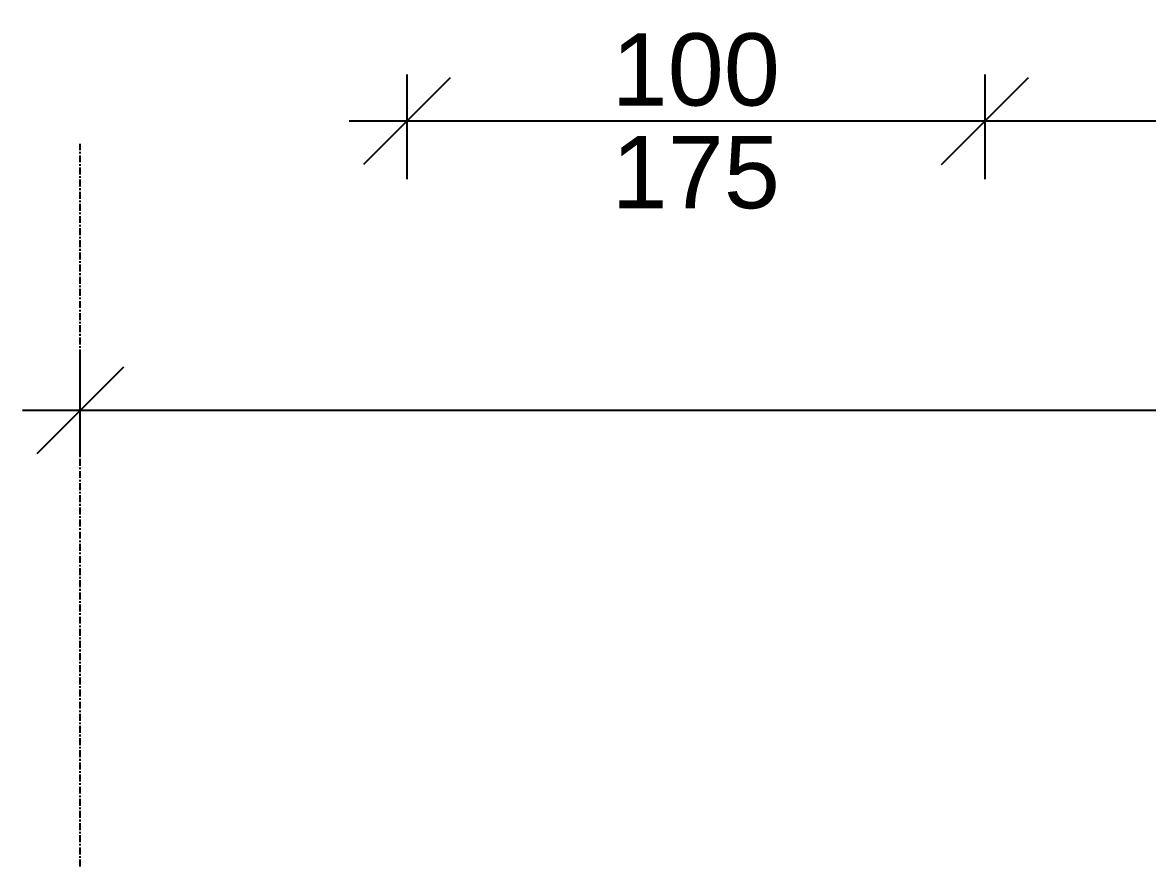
# Model space of a CAD drawing. Extents: x -5566 to 5867, y -120 to 4683.
# Drawn here: x -4995 to -4800.3, y -46.8 to 99.1 of the extents above; entities that cross this region are included whole.
import ezdxf

# ---------------------------------------------------------------- set-up
doc = ezdxf.new("R2010")
doc.units = 0
doc.linetypes.add('GRID_LINE', pattern=[2.1, 1.2, -0.3, 0.3, -0.3])
doc.layers.get('0').update_dxf_attribs({"linetype": 'CONTINUOUS'})
doc.layers.get('DEFPOINTS').update_dxf_attribs({"linetype": 'CONTINUOUS'})
doc.layers.add('A-ANNO-DIMS', color=211, linetype='CONTINUOUS')
doc.layers.add('S-GRID', color=1, linetype='CONTINUOUS')
doc.styles.add('ARIAL', font='arial.ttf', dxfattribs={"height": 12.5})
doc.dimstyles.new('100_200_2_5MM_ARIAL_CM', dxfattribs={"dimscale": 30.48, "dimtxt": 12.753242, "dimasz": 0.492126, "dimexe": 0.328084, "dimexo": 0.0625, "dimgap": 0.082021, "dimtad": 1, "dimdec": 0, "dimzin": 0, "dimtxsty": 'ARIAL', "dimblk1": 'OBLIQUE', "dimblk2": 'OBLIQUE', "dimsah": 1, "dimcen": 0.09, "dimdle": 0.328084, "dimazin": 3, "dimtfac": 1, "dimtdec": 4, "dimtix": 1, "dimtmove": 0, "dimatfit": 3, "dimtvp": 1, "dimtolj": 1, "dimtzin": 0})
doc.dimstyles.new('200_100_2_5MM_ARIAL_CM___O', dxfattribs={"dimscale": 30.48, "dimtxt": 12.753242, "dimasz": 0.492126, "dimexe": 0.328084, "dimexo": 0.0625, "dimgap": 0.082021, "dimtad": 1, "dimdec": 0, "dimzin": 0, "dimtxsty": 'ARIAL', "dimblk1": 'OBLIQUE', "dimblk2": 'OBLIQUE', "dimsah": 1, "dimcen": 0.09, "dimdle": 0.328084, "dimazin": 3, "dimtfac": 1, "dimtdec": 4, "dimtix": 1, "dimtmove": 0, "dimatfit": 3, "dimtvp": 1, "dimtolj": 1, "dimtzin": 0})

# ---------------------------------------------------------------- blocks, each defined once
blk = doc.blocks.new('_OBLIQUE')
at = {"color": 0, "linetype": 'BYBLOCK'}
blk.add_line((-0.5, -0.5), (0.5, 0.5), dxfattribs=at)
blk = doc.blocks.new('DIMBLOCK58-LEVEL__9_00')
at = {"layer": 'A-ANNO-DIMS', "color": 0}
for p, q in [((-4985, 23.96), (-4985, 42.06)), ((-4387.5, 23.96), (-4387.5, 42.06)), ((-4377.5, 32.06), (-4995, 32.06))]:
    blk.add_line(p, q, dxfattribs=at)
at = {"layer": 'DEFPOINTS', "color": 0}
for p in [(-4985, 32.06), (-4985, 22.06), (-4387.5, 22.06)]:
    blk.add_point(p, dxfattribs=at)
at = {"layer": 'A-ANNO-DIMS', "color": 0, "xscale": 15, "yscale": 15, "zscale": 15, "rotation": 180}
blk.add_blockref('_OBLIQUE', (-4985, 32.06), dxfattribs=at)
at = {"layer": 'A-ANNO-DIMS', "color": 0, "xscale": 15, "yscale": 15, "zscale": 15}
blk.add_blockref('_OBLIQUE', (-4387.5, 32.06), dxfattribs=at)
at = {"layer": 'A-ANNO-DIMS', "color": 0, "insert": (-4686.25, 40.94), "char_height": 12.5, "width": 34.6103, "attachment_point": 5, "style": 'ARIAL'}
blk.add_mtext('\\A1;598', dxfattribs=at)
blk = doc.blocks.new('DIMBLOCK181-LEVEL__9_00')
at = {"layer": 'A-ANNO-DIMS', "color": 0}
for p, q in [((-4828.5, 90.15), (-4828.5, 72.06)), ((-4728.5, 90.15), (-4728.5, 72.06)), ((-4718.5, 82.06), (-4838.5, 82.06))]:
    blk.add_line(p, q, dxfattribs=at)
at = {"layer": 'DEFPOINTS', "color": 0}
for p in [(-4828.5, 92.06), (-4728.5, 92.06), (-4828.5, 82.06)]:
    blk.add_point(p, dxfattribs=at)
at = {"layer": 'A-ANNO-DIMS', "color": 0, "xscale": 15, "yscale": 15, "zscale": 15, "rotation": 180}
blk.add_blockref('_OBLIQUE', (-4828.5, 82.06), dxfattribs=at)
at = {"layer": 'A-ANNO-DIMS', "color": 0, "xscale": 15, "yscale": 15, "zscale": 15}
blk.add_blockref('_OBLIQUE', (-4728.5, 82.06), dxfattribs=at)
at = {"layer": 'A-ANNO-DIMS', "color": 0, "insert": (-4778.5, 90.94), "char_height": 12.5, "width": 34.6103, "attachment_point": 5, "style": 'ARIAL'}
blk.add_mtext('\\A1;100', dxfattribs=at)
blk = doc.blocks.new('DIMBLOCK182-LEVEL__9_00')
at = {"layer": 'A-ANNO-DIMS', "color": 0}
for p, q in [((-4928.5, 90.15), (-4928.5, 72.06)), ((-4828.5, 90.15), (-4828.5, 72.06)), ((-4818.5, 82.06), (-4938.5, 82.06))]:
    blk.add_line(p, q, dxfattribs=at)
at = {"layer": 'DEFPOINTS', "color": 0}
for p in [(-4928.5, 92.06), (-4828.5, 92.06), (-4928.5, 82.06)]:
    blk.add_point(p, dxfattribs=at)
at = {"layer": 'A-ANNO-DIMS', "color": 0, "xscale": 15, "yscale": 15, "zscale": 15, "rotation": 180}
blk.add_blockref('_OBLIQUE', (-4928.5, 82.06), dxfattribs=at)
at = {"layer": 'A-ANNO-DIMS', "color": 0, "xscale": 15, "yscale": 15, "zscale": 15}
blk.add_blockref('_OBLIQUE', (-4828.5, 82.06), dxfattribs=at)
at = {"layer": 'A-ANNO-DIMS', "color": 0, "char_height": 12.5, "width": 34.6103, "attachment_point": 5, "style": 'ARIAL'}
for s, insert in [('\\A1;100', (-4878.5, 90.94)), ('\\A1;175', (-4878.5, 73.18))]:
    blk.add_mtext(s, dxfattribs=dict(at, insert=insert))

msp = doc.modelspace()

# ---------------------------------------------------------------- linework, layer by layer
at = {"layer": 'S-GRID', "linetype": 'GRID_LINE'}
msp.add_line((-4985, -46.83), (-4985, 78.17), dxfattribs=at)

# ---------------------------------------------------------------- dimensions: what is measured, and where the dimension line sits
at = {"layer": 'A-ANNO-DIMS'}
dim = msp.add_linear_dim(base=(-4928.5, 82.06), p1=(-4828.5, 92.06), p2=(-4928.5, 92.06), text='<>\\X175', dimstyle='200_100_2_5MM_ARIAL_CM___O', override={"dimpost": '<>', "dimfxl": 100}, dxfattribs=at)
dim.commit()
dim.dimension.update_dxf_attribs({"geometry": 'DIMBLOCK182-LEVEL__9_00', "text_midpoint": (-4878.5, 82.06)})
for base, p1, p2, dimstyle, override, picture, middle in [((-4828.5, 82.06), (-4728.5, 92.06), (-4828.5, 92.06), '200_100_2_5MM_ARIAL_CM___O', {"dimpost": '<>', "dimfxl": 100}, 'DIMBLOCK181-LEVEL__9_00', (-4778.5, 90.94)), ((-4985, 32.05886031), (-4387.5, 22.05886031), (-4985, 22.05886031), '100_200_2_5MM_ARIAL_CM', {"dimpost": '<>', "dimfxl": 597.5}, 'DIMBLOCK58-LEVEL__9_00', (-4686.25, 40.94102266))]:
    dim = msp.add_linear_dim(base=base, p1=p1, p2=p2, dimstyle=dimstyle, override=override, dxfattribs=at)
    dim.commit()
    dim.dimension.update_dxf_attribs({"geometry": picture, "text_midpoint": middle})

doc.saveas('drawing.dxf')
